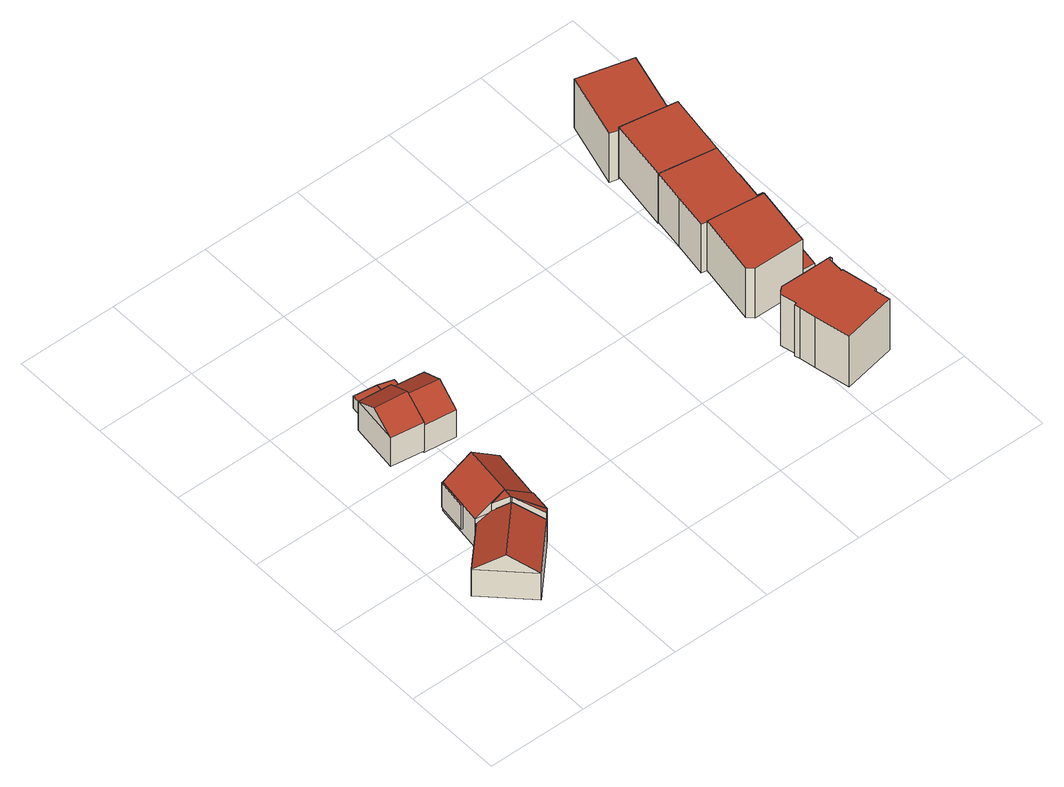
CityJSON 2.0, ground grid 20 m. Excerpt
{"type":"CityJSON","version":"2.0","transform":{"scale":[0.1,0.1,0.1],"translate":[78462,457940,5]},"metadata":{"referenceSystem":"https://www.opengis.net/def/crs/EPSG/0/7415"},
"CityObjects":{
"building1":{"type":"Building","attributes":{"roofType":"1030","RelativeEavesHeight":6.47,"RelativeRidgeHeight":10.42,"AbsoluteEavesHeight":15.68,"AbsoluteRidgeHeight":19.63},"geometry":[{"type":"Solid","lod":"2","boundaries":[[[[0,1,2,3]],[[1,4,5,2]],[[4,6,7,5]],[[6,0,3,7]],[[4,1,8]],[[0,6,9]],[[1,0,9,8]],[[6,4,8,9]],[[3,2,5,7]]]],"semantics":{"surfaces":[{"type":"WallSurface"},{"type":"RoofSurface","Direction":315.12,"Slope":55.67},{"type":"RoofSurface","Direction":134.87,"Slope":55.67},{"type":"GroundSurface"}],"values":[[0,0,0,0,0,0,1,2,3]]}}]},
"building2":{"type":"Building","children":["building2-1","building2-2","building2-3","building2-4","building2-5"]},
"building2-1":{"type":"BuildingPart","attributes":{"roofType":"1000","RelativeEavesHeight":5.94,"RelativeRidgeHeight":5.94,"AbsoluteEavesHeight":16.89,"AbsoluteRidgeHeight":16.89},"parents":["building2"],"geometry":[{"type":"Solid","lod":"2","boundaries":[[[[10,11,12,13]],[[11,14,15,12]],[[14,16,17,15]],[[16,10,13,17]],[[16,14,11,10]],[[13,12,15,17]]]],"semantics":{"surfaces":[{"type":"WallSurface"},{"type":"RoofSurface","Direction":0,"Slope":90},{"type":"GroundSurface"}],"values":[[0,0,0,0,1,2]]}}]},
"building2-2":{"type":"BuildingPart","attributes":{"roofType":"1030","RelativeEavesHeight":6.87,"RelativeRidgeHeight":11,"AbsoluteEavesHeight":16.89,"AbsoluteRidgeHeight":21.02},"parents":["building2"],"geometry":[{"type":"Solid","lod":"2","boundaries":[[[[18,16,19,20]],[[16,21,22,19]],[[21,23,24,22]],[[23,18,20,24]],[[21,16,25]],[[18,23,26]],[[16,18,26,25]],[[23,21,25,26]],[[20,19,22,24]]]],"semantics":{"surfaces":[{"type":"WallSurface"},{"type":"RoofSurface","Direction":277.39,"Slope":53.43},{"type":"RoofSurface","Direction":97.77,"Slope":53.43},{"type":"GroundSurface"}],"values":[[0,0,0,0,0,0,1,2,3]]}}]},
"building2-3":{"type":"BuildingPart","attributes":{"roofType":"1010","RelativeEavesHeight":9.46,"RelativeRidgeHeight":11.33,"AbsoluteEavesHeight":19.15,"AbsoluteRidgeHeight":21.02},"parents":["building2"],"geometry":[{"type":"Solid","lod":"2","boundaries":[[[[27,28,29,30]],[[28,31,32,29]],[[31,26,33,32]],[[26,27,30,33]],[[26,31,28,27]],[[30,29,32,33]]]],"semantics":{"surfaces":[{"type":"WallSurface"},{"type":"RoofSurface","Direction":97.56,"Slope":55.75},{"type":"GroundSurface"}],"values":[[0,0,0,0,1,2]]}}]},
"building2-4":{"type":"BuildingPart","attributes":{"roofType":"1010","RelativeEavesHeight":8.86,"RelativeRidgeHeight":11.36,"AbsoluteEavesHeight":18.52,"AbsoluteRidgeHeight":21.02},"parents":["building2"],"geometry":[{"type":"Solid","lod":"2","boundaries":[[[[28,34,35,29]],[[34,31,32,35]],[[31,28,29,32]],[[31,34,28]],[[29,35,32]]]],"semantics":{"surfaces":[{"type":"WallSurface"},{"type":"RoofSurface","Direction":134.99,"Slope":58.1},{"type":"GroundSurface"}],"values":[[0,0,0,1,2]]}}]},
"building2-5":{"type":"BuildingPart","attributes":{"roofType":"1010","RelativeEavesHeight":10.2,"RelativeRidgeHeight":10.83,"AbsoluteEavesHeight":20.4,"AbsoluteRidgeHeight":21.02},"parents":["building2"],"geometry":[{"type":"Solid","lod":"2","boundaries":[[[[26,31,36,37]],[[31,38,39,36]],[[38,26,37,39]],[[38,31,26]],[[37,36,39]]]],"semantics":{"surfaces":[{"type":"WallSurface"},{"type":"RoofSurface","Direction":276.64,"Slope":53.24},{"type":"GroundSurface"}],"values":[[0,0,0,1,2]]}}]},
"building3":{"type":"Building","children":["building3-1","building3-2"]},
"building3-1":{"type":"BuildingPart","attributes":{"roofType":"1000","RelativeEavesHeight":2.94,"RelativeRidgeHeight":2.94,"AbsoluteEavesHeight":14.4,"AbsoluteRidgeHeight":14.4},"parents":["building3"],"geometry":[{"type":"Solid","lod":"2","boundaries":[[[[40,41,42,43]],[[41,44,45,42]],[[44,46,47,45]],[[46,40,43,47]],[[46,44,41,40]],[[43,42,45,47]]]],"semantics":{"surfaces":[{"type":"WallSurface"},{"type":"RoofSurface","Direction":0,"Slope":90},{"type":"GroundSurface"}],"values":[[0,0,0,0,1,2]]}}]},
"building3-2":{"type":"BuildingPart","attributes":{"roofType":"1030","RelativeEavesHeight":6.92,"RelativeRidgeHeight":9.88,"AbsoluteEavesHeight":18.29,"AbsoluteRidgeHeight":21.25},"parents":["building3"],"geometry":[{"type":"Solid","lod":"2","boundaries":[[[[48,49,50,51]],[[49,52,53,50]],[[52,54,55,53]],[[54,48,51,55]],[[52,49,56]],[[48,54,57]],[[49,48,57,56]],[[54,52,56,57]],[[51,50,53,55]]]],"semantics":{"surfaces":[{"type":"WallSurface"},{"type":"RoofSurface","Direction":187.21,"Slope":59.47},{"type":"RoofSurface","Direction":6.07,"Slope":59.46},{"type":"GroundSurface"}],"values":[[0,0,0,0,0,0,1,2,3]]}}]},
"building4":{"type":"Building","children":["building4-1","building4-2"]},
"building4-1":{"type":"BuildingPart","attributes":{"roofType":"1030","RelativeEavesHeight":6.65,"RelativeRidgeHeight":9.59,"AbsoluteEavesHeight":17.61,"AbsoluteRidgeHeight":20.55},"parents":["building4"],"geometry":[{"type":"Solid","lod":"2","boundaries":[[[[58,59,60,61]],[[59,62,63,60]],[[62,64,65,63]],[[64,58,61,65]],[[62,59,66]],[[58,64,67]],[[59,58,67,66]],[[64,62,66,67]],[[61,60,63,65]]]],"semantics":{"surfaces":[{"type":"WallSurface"},{"type":"RoofSurface","Direction":187.86,"Slope":59.99},{"type":"RoofSurface","Direction":8.03,"Slope":59.99},{"type":"GroundSurface"}],"values":[[0,0,0,0,0,0,1,2,3]]}}]},
"building4-2":{"type":"BuildingPart","attributes":{"roofType":"1000","RelativeEavesHeight":3.26,"RelativeRidgeHeight":3.26,"AbsoluteEavesHeight":14.4,"AbsoluteRidgeHeight":14.4},"parents":["building4"],"geometry":[{"type":"Solid","lod":"2","boundaries":[[[[46,44,68,69]],[[44,70,71,68]],[[70,72,73,71]],[[72,74,75,73]],[[74,76,77,75]],[[76,46,69,77]],[[76,74,72,70,44,46]],[[69,68,71,73,75,77]]]],"semantics":{"surfaces":[{"type":"WallSurface"},{"type":"RoofSurface","Direction":0,"Slope":90},{"type":"GroundSurface"}],"values":[[0,0,0,0,0,0,1,2]]}}]},
"building5":{"type":"Building","attributes":{"roofType":"1000","RelativeEavesHeight":12.27,"RelativeRidgeHeight":12.27,"AbsoluteEavesHeight":18.91,"AbsoluteRidgeHeight":18.91},"geometry":[{"type":"Solid","lod":"2","boundaries":[[[[78,79,80,81]],[[79,82,83,80]],[[82,84,85,83]],[[84,86,87,85]],[[86,88,89,87]],[[88,90,91,89]],[[90,92,93,91]],[[92,94,95,93]],[[94,96,97,95]],[[96,98,99,97]],[[98,100,101,99]],[[100,102,103,101]],[[102,104,105,103]],[[104,106,107,105]],[[106,108,109,107]],[[108,110,111,109]],[[110,112,113,111]],[[112,114,115,113]],[[114,78,81,115]],[[114,112,110,108,106,104,102,100,98,96,94,92,90,88,86,84,82,79,78]],[[81,80,83,85,87,89,91,93,95,97,99,101,103,105,107,109,111,113,115]]]],"semantics":{"surfaces":[{"type":"WallSurface"},{"type":"RoofSurface","Direction":0,"Slope":90},{"type":"GroundSurface"}],"values":[[0,0,0,0,0,0,0,0,0,0,0,0,0,0,0,0,0,0,0,1,2]]}}]},
"building6":{"type":"Building","children":["building6-1","building6-2"]},
"building6-1":{"type":"BuildingPart","attributes":{"roofType":"1000","RelativeEavesHeight":3.25,"RelativeRidgeHeight":3.25,"AbsoluteEavesHeight":9.49,"AbsoluteRidgeHeight":9.49},"parents":["building6"],"geometry":[{"type":"Solid","lod":"2","boundaries":[[[[116,117,118,119]],[[117,120,121,118]],[[120,122,123,121]],[[122,116,119,123]],[[122,120,117,116]],[[119,118,121,123]]]],"semantics":{"surfaces":[{"type":"WallSurface"},{"type":"RoofSurface","Direction":0,"Slope":90},{"type":"GroundSurface"}],"values":[[0,0,0,0,1,2]]}}]},
"building6-2":{"type":"BuildingPart","attributes":{"roofType":"1000","RelativeEavesHeight":12.07,"RelativeRidgeHeight":12.07,"AbsoluteEavesHeight":18.84,"AbsoluteRidgeHeight":18.84},"parents":["building6"],"geometry":[{"type":"Solid","lod":"2","boundaries":[[[[124,125,126,127]],[[125,128,129,126]],[[128,130,131,129]],[[130,132,133,131]],[[132,124,127,133]],[[132,130,128,125,124]],[[127,126,129,131,133]]]],"semantics":{"surfaces":[{"type":"WallSurface"},{"type":"RoofSurface","Direction":0,"Slope":90},{"type":"GroundSurface"}],"values":[[0,0,0,0,0,1,2]]}}]},
"building7":{"type":"Building","attributes":{"roofType":"1000","RelativeEavesHeight":11.79,"RelativeRidgeHeight":11.79,"AbsoluteEavesHeight":18.55,"AbsoluteRidgeHeight":18.55},"geometry":[{"type":"Solid","lod":"2","boundaries":[[[[134,135,136,137]],[[135,138,133,136]],[[138,139,131,133]],[[139,140,141,131]],[[140,142,143,141]],[[142,144,145,143]],[[144,146,147,145]],[[146,148,149,147]],[[148,150,151,149]],[[150,152,153,151]],[[152,134,137,153]],[[152,150,148,146,144,142,140,139,138,135,134]],[[137,136,133,131,141,143,145,147,149,151,153]]]],"semantics":{"surfaces":[{"type":"WallSurface"},{"type":"RoofSurface","Direction":0,"Slope":90},{"type":"GroundSurface"}],"values":[[0,0,0,0,0,0,0,0,0,0,0,1,2]]}}]},
"building8":{"type":"Building","attributes":{"roofType":"1000","RelativeEavesHeight":12.05,"RelativeRidgeHeight":12.05,"AbsoluteEavesHeight":18.55,"AbsoluteRidgeHeight":18.55},"geometry":[{"type":"Solid","lod":"2","boundaries":[[[[146,144,154,155]],[[144,156,157,154]],[[156,158,159,157]],[[158,146,155,159]],[[158,156,144,146]],[[155,154,157,159]]]],"semantics":{"surfaces":[{"type":"WallSurface"},{"type":"RoofSurface","Direction":0,"Slope":90},{"type":"GroundSurface"}],"values":[[0,0,0,0,1,2]]}}]},
"building9":{"type":"Building","children":["building9-1","building9-2"]},
"building9-1":{"type":"BuildingPart","attributes":{"roofType":"1000","RelativeEavesHeight":11.74,"RelativeRidgeHeight":11.74,"AbsoluteEavesHeight":17.67,"AbsoluteRidgeHeight":17.67},"parents":["building9"],"geometry":[{"type":"Solid","lod":"2","boundaries":[[[[160,161,162,163]],[[161,164,165,162]],[[164,166,167,165]],[[166,168,169,167]],[[168,170,171,169]],[[170,172,173,171]],[[172,174,175,173]],[[174,176,177,175]],[[176,160,163,177]],[[176,174,172,170,168,166,164,161,160]],[[163,162,165,167,169,171,173,175,177]]]],"semantics":{"surfaces":[{"type":"WallSurface"},{"type":"RoofSurface","Direction":0,"Slope":90},{"type":"GroundSurface"}],"values":[[0,0,0,0,0,0,0,0,0,1,2]]}}]},
"building9-2":{"type":"BuildingPart","attributes":{"roofType":"1000","RelativeEavesHeight":2.23,"RelativeRidgeHeight":2.23,"AbsoluteEavesHeight":8.05,"AbsoluteRidgeHeight":8.05},"parents":["building9"],"geometry":[{"type":"Solid","lod":"2","boundaries":[[[[178,179,180,181]],[[179,182,183,180]],[[182,184,185,183]],[[184,178,181,185]],[[184,182,179,178]],[[181,180,183,185]]]],"semantics":{"surfaces":[{"type":"WallSurface"},{"type":"RoofSurface","Direction":0,"Slope":90},{"type":"GroundSurface"}],"values":[[0,0,0,0,1,2]]}}]}
},
"vertices":[
[5,91,107],[90,176,107],[90,176,42],[5,91,42],[173,96,107],[173,96,42],[87,9,107],[87,9,42],[131,136,146],[46,50,146],
[82,203,119],[79,204,119],[79,204,60],[82,203,60],[88,264,119],[88,264,60],[90,264,119],[90,264,60],
[77,165,119],[90,264,50],[77,165,50],[201,249,119],[201,249,50],[186,145,119],[186,145,50],[145,256,160],[132,155,160],
[186,145,123],[180,103,123],[180,103,47],[186,145,47],[130,137,160],[130,137,47],[132,155,47],
[173,96,123],[173,96,47],
[130,137,52],[132,155,52],[107,159,141],[107,159,52],
[113,482,94],[119,526,94],[119,526,65],[113,482,65],[165,520,94],[165,520,65],[160,478,94],[160,478,65],
[146,377,133],[81,386,133],[81,386,64],[146,377,64],[94,484,133],[94,484,64],[160,478,133],[160,478,64],[87,435,162],[153,428,162],
[209,369,126],[146,377,126],[146,377,60],[209,369,60],[160,478,126],[160,478,60],[224,469,126],[224,469,60],[153,428,155],[216,419,155],
[165,520,61],[160,478,61],[195,511,94],[195,511,61],[191,480,94],[191,480,61],[183,482,94],[183,482,61],[182,475,94],[182,475,61],
[908,100,139],[911,86,139],[911,86,16],[908,100,16],[805,65,139],[805,65,16],[791,135,139],[791,135,16],[785,167,139],[785,167,16],[782,178,139],[782,178,16],[787,179,139],[787,179,16],[780,211,139],[780,211,16],[785,217,139],[785,217,16],[793,224,139],[793,224,16],[845,223,139],[845,223,16],[898,223,139],[898,223,16],[899,219,139],[899,219,16],[894,219,139],[894,219,16],[892,188,139],[892,188,16],[895,187,139],[895,187,16],[901,157,139],[901,157,16],[909,118,139],[909,118,16],[905,117,139],[905,117,16],
[926,295,45],[891,298,45],[891,298,12],[926,295,12],[898,338,45],[898,338,12],[932,336,45],[932,336,12],
[889,283,138],[787,284,138],[787,284,18],[889,283,18],[776,295,138],[776,295,18],[796,418,138],[796,418,18],[909,405,138],[909,405,18],
[899,411,135],[910,409,135],[910,409,18],[899,411,18],[909,405,135],[796,418,135],[785,420,135],[785,420,18],[796,489,135],[796,489,18],[806,554,135],[806,554,18],[918,536,135],[918,536,18],[910,486,135],[910,486,18],[908,473,135],[908,473,18],[907,464,135],[907,464,18],
[806,554,15],[918,536,15],[825,677,135],[825,677,15],[937,658,135],[937,658,15],
[921,667,127],[930,665,127],[930,665,9],[921,667,9],[929,663,127],[929,663,9],[938,661,127],[938,661,9],[937,658,127],[937,658,9],[825,677,127],[825,677,9],[808,682,127],[808,682,9],[844,814,127],[844,814,9],[953,785,127],[953,785,9],
[929,663,30],[936,685,30],[936,685,8],[929,663,8],[965,677,30],[965,677,8],[961,657,30],[961,657,8]
]}
